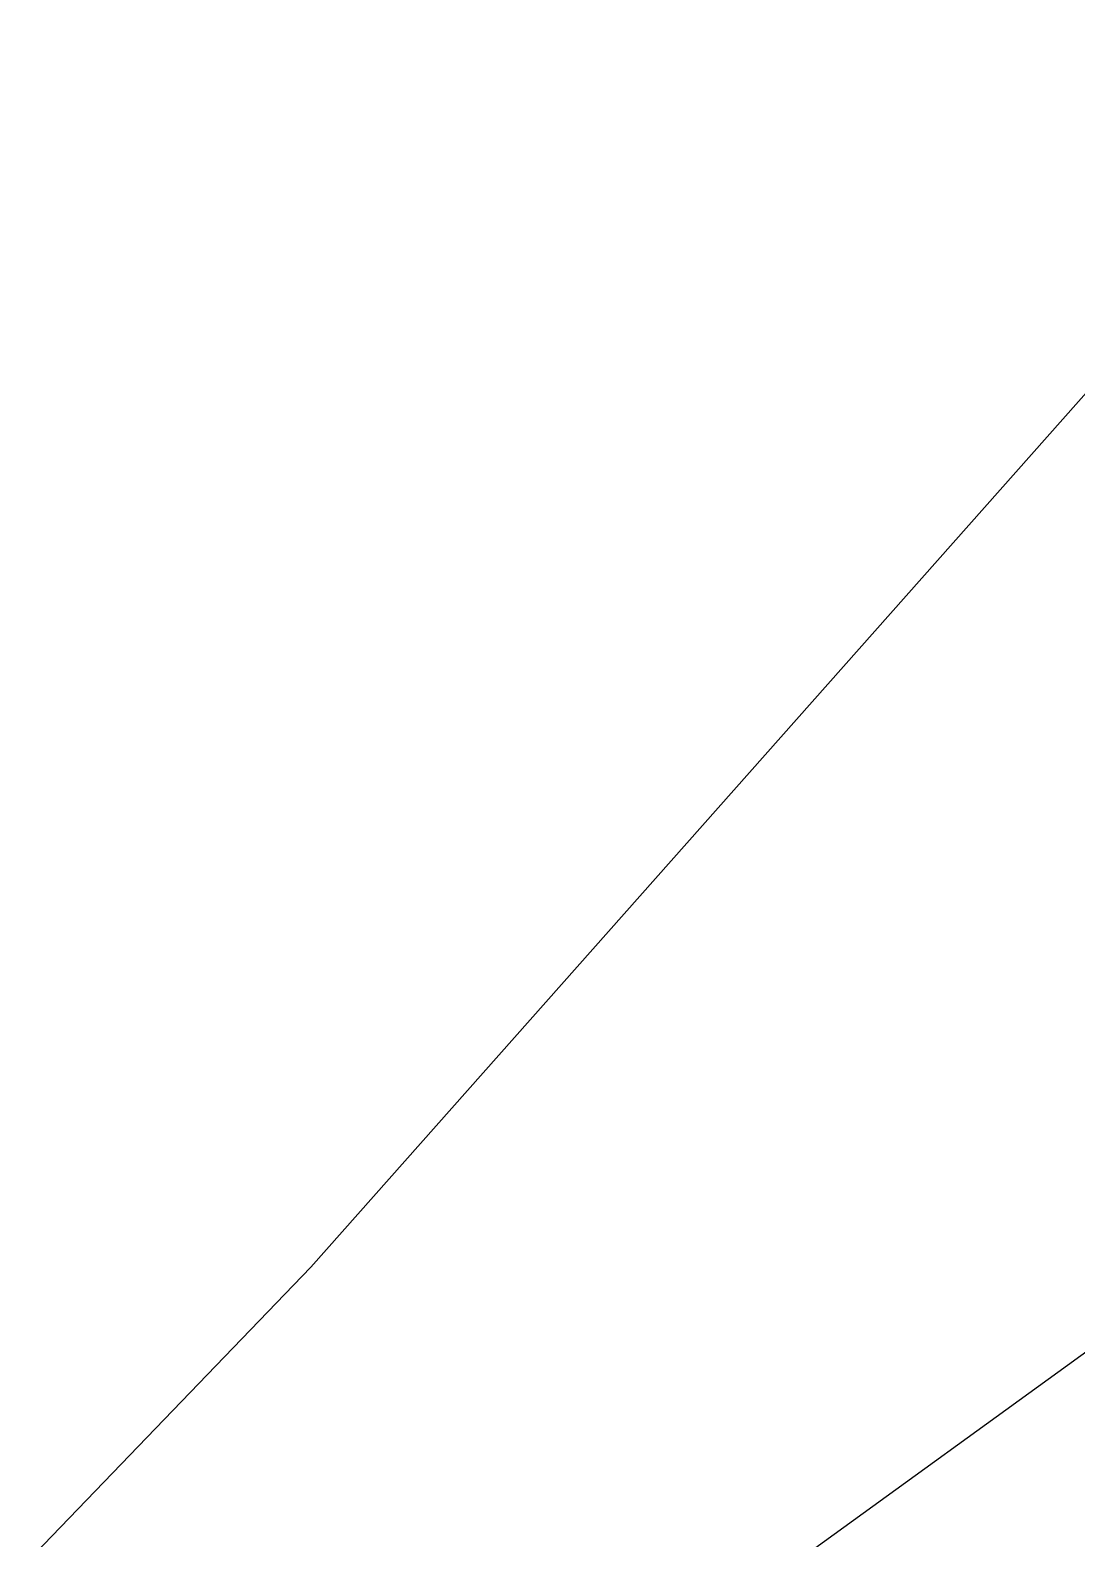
# Model space of a CAD drawing. Header units: inches. Extents: x 653559 to 669309, y 7245317 to 7256454.
# Drawn here: x 661140.2 to 661185.5, y 7248540.3 to 7248605.5 of the extents above; entities that cross this region are included whole.
import ezdxf

# ---------------------------------------------------------------- set-up
doc = ezdxf.new("R2010")
doc.units = ezdxf.units.IN
doc.header["$MEASUREMENT"] = 0
for name, color, linetype in [('Alambrados', 7, 'Continuous'), ('Caminos', 1, 'Continuous'), ('Perimetral', 190, 'Continuous')]:
    doc.layers.add(name, color=color, linetype=linetype)

msp = doc.modelspace()

# ---------------------------------------------------------------- linework, layer by layer
at = {"layer": 'Alambrados', "transparency": 33554613}
msp.add_lwpolyline([(659531.635, 7247985.952), (659626.885, 7248014.951), (660105.041, 7248164.176), (660270.51, 7248215.434), (660483.132, 7248281.016), (660828.968, 7248386.683), (661064, 7248460), (661227.8, 7248578.768)], dxfattribs=at)
at = {"layer": 'Caminos', "transparency": 33554613}
msp.add_lwpolyline([(661198.656, 7248604.272), (661152.354, 7248552.016), (661118.619, 7248516.959), (661082.239, 7248479.587), (661062.395, 7248464.373), (660977.067, 7248437.915), (660900.999, 7248414.102), (660852.382, 7248399.219), (660661.881, 7248340.019), (660641.707, 7248335.058), (660591.105, 7248338.034), (660554.063, 7248332.743), (660540.834, 7248326.789), (660525.951, 7248321.167), (660515.699, 7248311.245), (660489.571, 7248290.409), (660474.688, 7248282.141), (660363.894, 7248247.745), (660262.523, 7248216.379)], dxfattribs=at)
at = {"layer": 'Perimetral', "color": 200}
msp.add_polyline3d([(658774.09, 7246779.084, 0), (658953.126, 7247036.608, 0), (659225.633, 7247175.48, 0), (659383.666, 7247459.666, 0), (659389.124, 7247937.528, 0), (661064, 7248460, 0), (662429.92, 7249450.4, 0)], dxfattribs=at)

doc.saveas('drawing.dxf')
